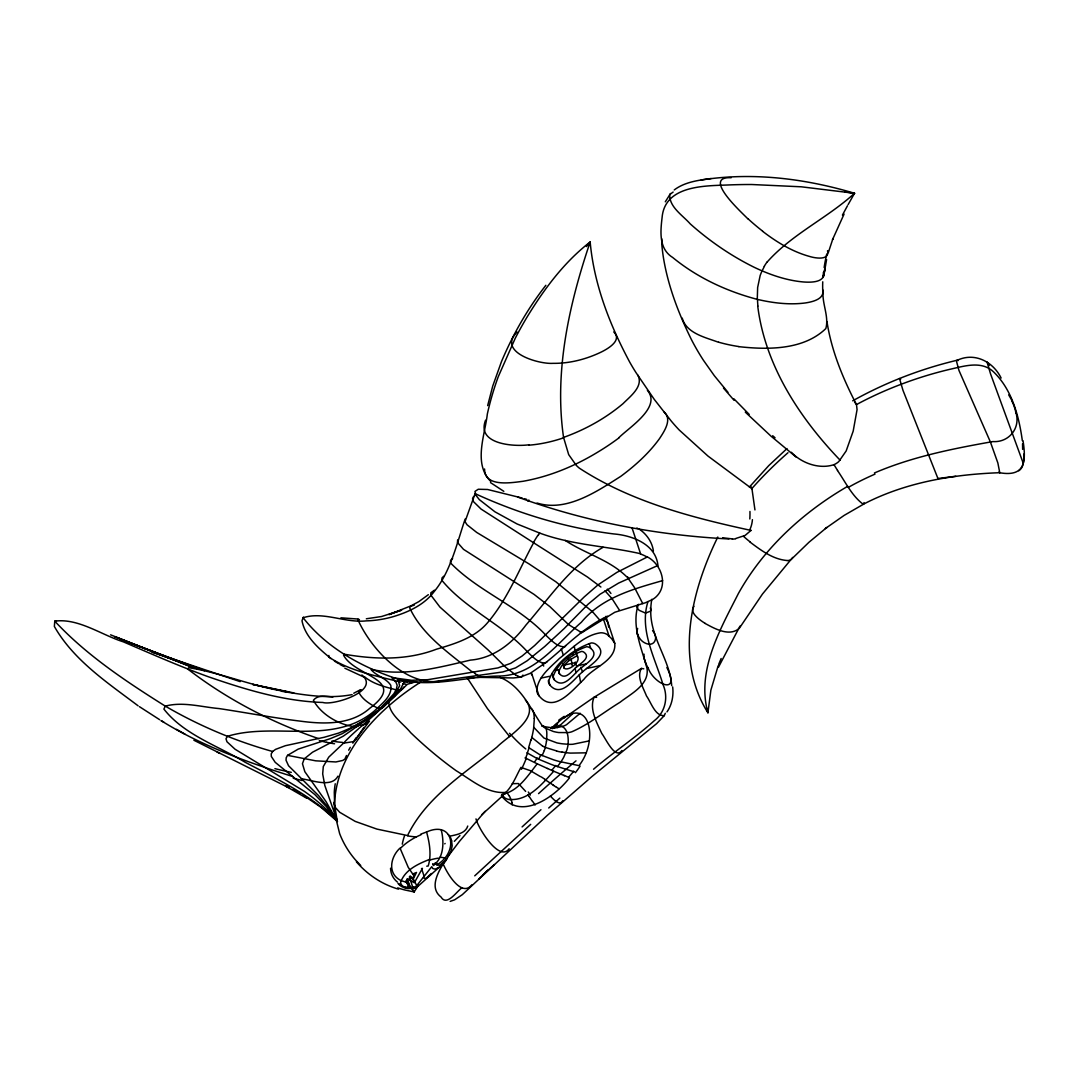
<?xml version="1.0" encoding="UTF-8"?>
<svg xmlns="http://www.w3.org/2000/svg" width="1078" height="1078" viewBox="0 0 1078 1078"><rect width="100%" height="100%" fill="white"/><g stroke="black" fill="none" stroke-linecap="round" stroke-linejoin="round"><path stroke-width="1.5" d="M1022.645 449.351L1022.55 443.745M671.702 685.648C670.098 662.525 654.629 643 651.368 620.146A75.878 65.974 -18.2 0 1 650.748 612.803L650.923 606.186A73.654 64.047 -18.2 0 1 651.57 600.742L651.84 599.274M465.157 519.044C457.665 540.94 452.342 564.549 439.528 584.343A93.813 81.564 -18.2 0 1 434.07 591.714C424.436 604.502 409.411 611.644 394.467 616.279A95.497 83.033 -18.2 0 1 366.25 620.874C345.229 623.232 323.333 611.118 303.134 617.748L302.002 620.753C305.101 636.842 318.845 648.646 330.986 658.591M426.74 866.186L428.195 865.998C431.658 855.043 429.583 842.875 426.565 832C452.666 820.21 459.295 850.394 438.113 864.098L435.674 862.899M864.03 502.577L863.721 504.086L844.128 515.405L825.33 528.557L826.826 527.465L809.026 542.207L791.319 559.334A44.845 13.327 37.2 0 1 787.21 560.6M457.624 539.916L457.503 542.49L463.486 549.322L534.041 594.382L549.888 606.631L568.335 624.418L581.689 632.719L614.824 612.25L645.277 602.804L652.567 599.476A19.876 16.076 -17.7 0 0 656.206 596.727C668.603 584.99 661.259 564.05 647.393 556.935L616.859 572.405L598.169 584.734L584.114 597.023L534.661 645.493L522.129 656.003L510.649 663.388L497.928 667.902L427.885 679.679L411.675 680.285L391.732 677.617L395.99 682.307L397.189 685.285L396.205 689.704L393.888 693.72L380.211 708.65L364.054 720.508L350.027 728.297L338.667 733.067L324.343 737.244L285.374 745.706L275.591 749.358L272.613 751.487L271.225 753.859L271.306 756.446L275.2 762.321L314.938 794.648L326.338 806.627L336.525 820.196M644.051 654.171L643.97 655.357A72.738 23.514 34.8 0 0 644.482 659.507M1023.022 440.713C1026.35 461.99 1024.909 477.15 999.495 472.716C952.682 474.414 905.156 482.418 863.249 504.288C851.863 495.893 845.489 482.028 837.471 470.507M1024.1 453.825C1023.521 459.524 1024.356 467.124 1018.791 470.79M823.228 275.348L823.579 272.074C825.708 282.948 809.996 282.503 802.948 281.924C785.97 280.334 769.625 274.634 754.304 267.344C731.1 255.89 709.567 241.095 690.257 223.901C682.751 215.357 669.236 207.138 669.694 194.579L673.13 192.059M546.546 741.462C546.452 736.988 548.756 725.494 541.843 725.925M484.574 468.97C484.399 487.337 510.837 482.809 522.817 481.314C549.591 476.638 575.086 465.979 598.223 451.844A123.202 57.646 -27.4 0 0 619.163 437.722M531.144 739.993L531.804 737.419A40.748 14.257 -73 0 0 533.61 728.539L534.338 718.393M328.884 655.451L328.696 656.947C349.649 671.042 376.195 675.893 400.72 682.051M528.84 747.687L539.472 754.465L553.715 759.869A43.821 9.85 21.3 0 0 558.606 761.324L579.007 765.636C600.864 737.891 587.941 687.818 552.664 728.202M637.071 630.738L637.65 628.42M337.94 776.147C331.647 788.126 312.377 780.189 301.382 778.774M824.064 274.028L825.317 265.377L823.7 276.089L826.597 259.542M739.98 626.116L718.474 667.215M334.557 813.715L336.862 819.954L324.815 785.444L322.686 773.95L323.292 766.566L328.736 757.16L343.505 743.173L353.611 741.597L356.05 737.81M346.496 755.503L344.852 759.141L342.764 760.448L335.891 761.957L315.706 760.825L287.556 755.355L286.222 757.713L286.034 760.246L288.554 765.757L318.522 795.577L327.833 807.004L336.632 820.223L326.001 801.547L304.845 771.713L302.46 763.736L304.198 758.912L312.539 752.215L343.289 736.139L376.02 713.07L394.629 696.038L400.868 688.424L404.183 681.781L412.604 681.7M661.798 238.844L661.757 243.871A254.233 221.057 -18.2 0 0 663.725 259.461C668.549 287.395 678.857 314.116 691.362 339.462A302.837 263.315 -18.2 0 0 703.489 360.362L714.323 375.696L727.933 392.271M451.278 842.066L451.507 840.261L452.181 845.853L450.914 851.566L446.076 860.136A48.187 6.872 -26.9 0 1 442.964 863.855L438.733 867.588L435.081 869.151L432.75 868.518L431.766 866.685L415.529 887.14L416.014 888.555L417.24 886.83M388.74 702.021C389.387 714.889 403.118 723.325 410.691 732.676C424.921 746.407 440.107 759.168 456.169 770.716C471.288 779.812 487.552 794.392 506.269 792.33M665.288 713.313L664.264 715.644L656.569 723.675L591.728 776.712L547.341 815.332L462.3 894.673L454.646 899.807L450.119 901.397M487.66 405.611L492.74 386.045L501.499 361.548C512.953 334.382 527.708 308.564 545.859 285.293M467.744 826.044C465.615 833.254 456.749 834.682 450.415 836.056M621.885 750.531C615.269 760.286 605.378 737.851 601.861 733.592C596.875 722.759 589.033 709.108 594.072 697.25L641.423 668.414L643.755 668.818M384.213 705.335C371.681 718.541 356.077 729.563 343.505 743.173M542.598 746.084A13.785 5.026 16.2 0 0 545.347 747.418L544.323 750.504M828.268 252.737L832.957 238.548L832.539 239.599L844.074 214.104M647.945 601.645C639.065 630.037 655.114 657.93 662.97 684.517C668.616 697.156 665.369 712.275 654.184 720.778C634.969 738.134 613.153 752.309 593.547 769.234M433.221 864.179L434.421 864.475C444.001 856.902 444.123 841.244 441.279 830.127M509.139 848.763C499.262 862.575 477.972 827.675 475.991 818.889M406.824 879.122L406.635 882.37L401.272 880.686C406.136 869.205 418.843 863.64 429.731 859.328M638.216 604.798C631.412 626.224 641.558 647.824 647.002 668.333C649.508 684.894 630.953 693.68 620.106 702.223C604.057 712.046 589.14 724.2 571.852 731.773A21.061 18.313 -18.3 0 1 568.254 732.595L558.781 732.555A41.597 36.18 -18.3 0 1 553.203 731.436L544.929 727.919A21.102 18.353 -18.3 0 1 542.328 725.844C529.985 708.259 521.456 686.012 499.815 677.267M522.951 675.057L521.671 677.024L513.424 677.954L477.163 677.334M665.301 201.802L670.543 193.488M562.783 800.738C559.657 806.627 553.297 799 550.346 796.103M718.164 665.773L710.874 690.149L707.936 712.787C674.127 659.345 691.766 590.057 717.8 537.033M560.883 761.944A32.138 16.076 -51.1 0 0 563.713 757.268L566.705 750.45A30.305 14.876 -51.6 0 0 568.093 744.332C568.51 738.255 568.241 729.873 562.244 726.518A30.548 11.4 -49.3 0 0 559.415 726.127L553.108 728.122M415.043 872.762L412.955 878.422C421.511 893.837 413.682 883.381 410.664 888.259C406.339 888.946 400.8 887.127 398.132 883.61M471.908 884.769C461.263 898.243 445.915 871.657 442.681 862.602M718.689 664.371L721.155 658.483M485.558 420.218C476.26 444.149 513.344 446.898 528.921 444.796M416.526 872.385L412.914 879.581L413.723 881.346M303.43 617.101L303.134 617.748C326.903 648.309 362.518 667.525 398.847 679.436C432.399 688.222 466.612 676.081 500.435 676.041C535.106 674.626 557.313 643.27 581.365 622.249C601.874 597.562 633.096 589.06 662.606 580.624M792.734 557.42L762.469 594.045L739.36 628.218C729.671 637.071 714.741 628.73 705.106 623.434M842.43 215.088L847.429 205.844M473.565 496.54L472.541 498.764L473.485 501.634L481.071 509.072L533.61 542.773C519.017 569.642 507.738 598.91 487.795 622.437C474.832 637.866 454.916 643.768 436.334 649.252C406.595 660.612 374.632 659.493 344.03 654.171L343.559 655.181C355.039 677.024 408.549 679.1 369.862 708.219C350.929 725.144 323.696 724.281 300.115 721.115C272.977 717.786 246.107 712.625 219.063 708.569C201.357 706.993 182.856 701.428 165.298 706.13C126.059 681.458 86.496 655.249 54.776 621.171C78.222 617.883 101.48 634.969 123.296 641.828C151.351 653.861 179.298 666.231 208.014 676.634C245.11 689.421 283.379 701.239 322.888 702.465C333.115 705.847 380.979 690.836 361.885 674.976M764.396 266.333L762.079 270.901A48.833 37.703 -42.4 0 0 760.152 275.577L757.645 287.516L757.268 299.361C772.953 303.012 789.258 305.047 805.32 302.958C812.206 301.894 824.818 299.239 822.716 289.766A132.567 115.265 -18.2 0 1 822.743 281.803M348.679 750.18L350.283 747.323M848.103 204.631L854.544 193.285C805.064 178.476 752.525 171.954 701.212 179.999M565.748 645.56L565.088 646.719C557.798 647.514 551.518 640.507 546.465 635.845C518.936 605.944 478.336 591.66 450.496 562.891L450.591 560.344L452.612 558.498M418.331 885.038L414.221 891.937L404.991 890.01A105.698 91.913 -18.2 0 1 397.701 887.868M502.847 794.985C511.713 788.476 515.661 776.82 520.943 767.415L530.241 770.622L540.442 776.618M422.455 868.329L414.356 882.707A34.132 29.672 -18.2 0 1 410.61 880.699A25.953 22.557 -18.2 0 1 407.942 878.745M666.972 711.911C672.052 704.689 673.683 695.58 672.672 686.929M355.794 739.319L363.973 727.38M446.157 859.112C439.635 869.515 427.993 887.127 441.064 897.044C446.737 906.814 456.762 891.277 462.031 887.693M446.737 858.748L442.95 863.855L415.785 888.285L407.713 888.447L404.115 886.668M538.111 535.443L539.728 533.084C572.175 545.145 607.157 546.074 640.548 553.728L631.977 527.668M352.802 743.133L369.525 721.074M547.503 768.506L537.208 763.803C527.977 775.567 517.925 791.508 502.564 794.163M447.815 856.66L459.39 841.46L485.073 811.33M528.018 501.149L528.853 500.017M767.347 261.819C792.034 234.088 827.19 218.187 854.544 193.285L845.098 191.871M751.002 530.416L745.087 535.443L735.722 538.501M547.287 661.555L530.268 673.332L520.404 677.105L517.912 676.202M693.976 606.321C689.839 611.091 695.862 616.576 699.46 619.459A34.806 13.637 21 0 0 705.201 623.407M431.348 873.476L426.389 878.125L424.584 878.53L423.479 877.249M637.664 605.27L638.648 604.327M586.432 246.552L590.165 241.984C593.991 284.444 609.798 324.95 629.795 362.275A281.277 244.571 -18.2 0 0 636.114 372.786L654.279 399.399L671.257 421.08A228.347 198.554 -18.2 0 0 679.234 430.028L708.003 456.088L751.959 488.738L754.95 509.934M366.21 722.395L367.894 720.387L366.668 723.702L361.898 725.521M749.385 487.04L768.776 465.602L786.98 448.583M564.508 775.715L553.742 771.255C541.897 784.124 528.543 801.021 509.18 799.472M749.587 486.757L750.84 486.501L751.959 488.738M791.333 452.261C801.56 463.163 819.172 469.523 833.9 464.699A18.757 18.056 -81.9 0 0 838.765 461.6L846.163 450.968L853.183 431.146L857.064 409.653L856.484 404.573L854.544 402M569.507 777.817C554.658 797.073 520.809 821.261 501.364 795.604M446.076 860.136L440.026 865.068L436.94 865.216L435.216 863.37M454.337 841.325L459.969 835.544M443.651 576.272L441.967 577.983L441.993 580.463C465.831 609.393 502.847 624.378 528.018 652.446C532.896 656.893 537.989 662.781 544.983 663.266C565.371 647.083 583.467 627.275 607.466 616.225M572.903 713.515L561.059 724.443A32.07 27.341 68.2 0 1 557.286 726.505L554.025 727.663A43.282 36.868 66.7 0 1 551.693 728.283M486.474 871.617L487.957 870.148L478.888 879.082M551.545 728.108L555.264 724.672A112.947 80.378 51.8 0 1 558.188 722.314M580.193 713.245L566.529 724.699A25.71 23.487 89.5 0 1 563.363 726.141L557.286 727.569M474.738 875.835L530.686 824.36M481.691 814.766L502.456 795.995M517.076 332.037C496.823 352.169 538.555 364.337 552.933 363.34C569.4 363.569 585.785 359.378 600.621 352.344C607.426 349.097 622.72 340.446 613.746 331.943M576.757 666.837C572.283 670.368 565.559 680.838 559.522 673.844A4.258 3.706 -18.2 0 1 558.727 671.931C561.867 662.283 572.081 654.642 581.46 651.449A4.137 3.598 -18.2 0 1 583.737 652.069C591.539 657.459 580.57 663.28 576.757 666.837L575.194 662.067M582.457 671.944C574.022 678.614 561.328 698.355 549.955 685.15A8.031 6.98 -18.2 0 1 548.446 681.565C554.375 663.347 573.631 648.956 591.323 642.933A7.802 6.791 -18.2 0 1 595.595 644.092C610.337 654.279 589.639 665.234 582.457 671.944L580.894 667.174M383.135 707.384L407.43 684.247L415.582 681.835M548.715 808.001L559.846 798.097M287.556 755.355L298.215 749.102L330.057 738.74L342.171 733.714L368.555 718.069L383.849 706.063L395.168 693.909L399.642 685.689L398.051 679.76L418.277 682.334L433.801 681.714L502.752 671.958L515.54 667.902L527.155 660.774L544.7 646.544L564.131 628.622L588.022 604.273L599.974 594.301L618.637 583.063L657.243 565.775M333.681 802.49L335.298 807.422L339.691 812.273L355.214 821.396L376.896 829.09L407.565 835.544C426.309 796.777 464.699 773.465 496.998 747.067C507.725 736.018 541.048 718.056 525.377 699.999M504.868 793.839L507.024 792.748L509.422 796.211M614.77 643.35L611.59 638.567L607.157 634.511A11.656 10.133 -18.2 0 0 600.783 632.773C584.195 635.023 572.122 648.606 559.509 658.389C550.413 667.417 537.787 676.634 536.763 690.432A11.979 10.416 -18.2 0 0 539.013 695.795C553.971 714.431 572.836 689.57 583.791 679.477C592.806 667.336 616.508 660.854 614.77 643.35L605.89 616.36M568.968 660.531L564.953 664.6L563.875 667.309A2.304 1.994 -18.2 0 0 564.306 668.333C568.766 671.54 581.325 661.218 577.377 656.583A2.237 1.94 -18.2 0 0 576.151 656.246L568.968 660.531L567.931 657.351M551.33 727.906L552.718 726.734A77.198 50.639 47.6 0 0 550.831 728.014M674.235 189.944C684.746 181.966 698.463 180.242 711.143 178.53M428.357 594.692L418.87 601.605L411.041 605.823L388.942 614.595L401.676 610.121L381.531 616.522L366.331 618.785M618.947 437.628C629.013 427.454 661.825 407.147 647.393 390.384M664.264 715.644C655.033 716.196 651.112 702.384 646.49 695.957C643.296 687.791 636.357 676.795 641.423 668.414M563.39 718.433L594.072 697.25L596.633 697.345M359.432 619.554L357.775 619.405C370.724 648.754 406.083 687.764 442.627 680.878M361.103 689.624L358.489 691.537C361.885 699.352 370.428 704.5 378.014 708.259A4.864 1.873 28.5 0 0 379.375 708.637L380.211 708.65M382.421 707.99L381.019 708.583M603.101 547.301C570.585 565.667 549.793 597.549 525.862 625.146C512.427 643.189 493.63 658.254 470.412 660.113C437.964 667.659 404.344 676.903 371.169 669.303L371.29 669.923C376.855 676.149 386.18 678.143 390.775 685.285C392.621 696.105 381.437 704.001 374.618 710.752C333.358 745.976 274.85 721.748 227.471 736.301L225.989 738.753L226.959 741.758L235.031 749.21L304.239 791.279A209.092 87.399 12.5 0 1 329.908 813.014L337.441 821.503L320.988 807.301L303.255 795.2M847.739 486.299C803.164 512.09 763.669 548.203 738.417 593.466C720.037 629.795 696.213 670.826 707.936 712.787L706.71 708.219M420.784 682.024C376.761 709.876 333.062 755.314 334.423 810.737M852.698 400.827C885.537 382.461 920.949 368.811 957.56 360.133C974.876 352.142 993.107 361.736 1001.125 378.028M353.746 693.235L359.85 690.055M874.406 472.986C912.123 456.749 952.656 448.717 992.892 441.576C1008.738 442.667 1020.475 428.465 1016.096 413.117M414.019 682.037L409.896 682.913M420.77 834.156L426.565 832M487.957 677.038L481.031 676.688M434.407 590.218L430.796 592.819L430.984 595.285L439.945 607.089L488.132 649.967L504.464 666.083A20.805 3.827 43.2 0 0 506.283 667.754L515.473 674.828M583.185 631.425L580.341 632.422M751.164 530.443C691.739 517.561 630.805 501.728 579.331 468.148A51.448 44.643 -39.9 0 1 576.204 465.278L568.685 454.62L563.551 437.412C585.125 429.718 605.499 418.399 623.044 403.644C630.051 396.502 643.755 386.45 637.893 375.157M416.121 888.178L404.237 887.423M589.275 740.882L572.957 744.251A25.697 14.742 10 0 1 569.359 744.359L562.635 743.833A41.449 23.514 10 0 1 556.881 742.877L543.945 738.039L533.772 727.313M406.446 887.504L408.346 886.547L408.346 885.105M512.252 783.679L518.397 783.531L525.66 791.4M56.433 620.82L54.776 621.171L54.358 626.453C73.627 660.329 107.625 682.792 138.092 705.807M564.71 664.937L576.002 662.552M555.332 670.462L559.132 669.654M578.145 665.638L586.068 663.967M541.129 678.075L549.659 676.283M586.486 668.495L599.961 665.652M352.102 694.609C328.709 699.164 304.778 695 281.574 691.267M937.9 478.524L955.822 476.274M414.262 605.149L410.381 606.362L409.721 607.938C422.374 635.198 449.27 653.187 472.137 671.917M357.856 726.208L356.953 726.316M467.219 678.008L474.333 677.51M732.434 538.892L722.651 537.774M585.839 752.835L570.478 753.104A32.057 13.084 16.6 0 1 565.869 752.619M440.053 857.199L445.362 857.94A48.982 7.546 -20 0 1 446.117 860.123M353.544 726.518C337.683 724.335 320.745 713.879 313.415 700.269C317.754 694.555 326.607 696.348 332.913 696.994M787.115 560.506C773.02 559.401 761.149 550.4 750.18 542.207M728.917 538.96C656.947 535.267 585.475 521.833 517.723 497.052M358.246 619.055L340.904 617.802M738.848 346.658C767.873 349.865 803.474 350.134 825.842 328.561C828.982 317.323 822.81 305.263 822.945 293.539A126.274 109.794 -18.2 0 1 822.716 289.766M731.167 177.722C701.522 176.226 741.772 212.46 747.741 218.726M565.896 752.66L562.056 752.053M854.544 193.285L801.277 186.804L751.703 184.513A470.924 409.465 -18.2 0 0 726.289 185.052C702.586 185.861 664.654 186.157 662.081 217.648C660.423 231.716 658.671 248.843 672.712 257.494C697.223 277.612 726.72 291.316 757.268 299.361M396.205 689.704L400.639 689.893L403.145 688.316A22.584 8.341 27.8 0 0 403.563 687.144M293.863 692.938L252.724 684.436L286.991 691.78C253.559 686.767 222.001 673.049 188.798 667.686L187.68 668.966C226.569 699.07 271.75 722.57 318.509 738.578M394.467 689.368C383.97 686.646 372.638 683.695 364.364 676.62M556.585 750.921L545.333 747.431M292.731 776.51C247.293 762.267 201.357 745.801 161.026 720.589L163.843 722.193M272.613 751.487C235.112 740.99 198.945 725.737 165.298 706.13L163.896 709.081C183.88 734.684 217.662 745.653 244.895 762.119C277.262 779.219 311.367 795.133 337.441 821.503M544.363 726.626L551.963 727.825A41.449 37.892 88.5 0 0 557.286 727.569M522.197 498.063L487.606 489.493L478.268 489.25L474.98 491.42L475.694 495.004L479.306 499.599L494.937 511.807L517.117 523.989L539.728 533.084M524.407 498.71L526.63 499.357M718.595 342.292C705.538 337.414 686.43 333.439 682.226 318.145M240.192 681.633L152.025 651.961M398.55 889.161C382.151 884.486 367.504 874.649 356.387 861.807M152.146 652.203L204.524 670.61L119.658 639.052L198.217 668.98L114.726 636.694L194.687 668.212L110.589 634.821M542.167 725.777L543.231 726.235M553.742 771.255L551.788 770.406M363.731 676.971L344.866 668.225M537.208 763.803L525.107 757.861M478.524 675.663L475.304 673.925M219.872 753.414L217.055 752.026M503.817 491.339L490.503 482.594M193.878 740.236L288.365 787.573M958.302 360.524L957.021 360.2L956.604 361.682L958.975 370.455L990.412 442.02L997.851 462.947L999.805 472.905L999.036 471.935M339.961 664.452L343.949 666.568M537.033 503.035C566.462 512.252 596.673 491.622 620.659 476.422C635.211 465.642 648.862 453.353 659.507 438.625C664.223 431.389 672.524 419.382 664.035 411.89M401.353 885.375L399.817 884.472M176.536 729.375L184.998 734.172M565.168 540.374C585.071 553.674 609.771 559.819 626.897 576.999M286.33 785.323L289.16 786.953M293.405 789.392L300.479 793.462M542.571 746.097L531.804 737.419M285.468 786.01L306.731 798.259M527.048 752.835L537.302 758.656L550.777 764.248A42.554 5.916 23.3 0 0 555.372 765.919L570.37 770.622A112.988 17.814 23.7 0 1 574.385 771.821M334.409 661.057L338.573 663.603M533.61 542.773L587.497 577.04L600.891 587.025M558.822 788.705L556.544 787.25M139.439 706.669L159.679 719.713M553.701 785.417L544.875 779.515M399.332 884.149L398.402 883.488M401.272 880.686C387.042 873.962 390.371 856.983 400.019 848.09L408.225 867.291L413.278 874.891L413.224 873.436M639.429 529.244C646.733 534.284 652.271 542.194 653.403 551.087M762.55 231.258C776.645 242.092 792.168 251.619 809.416 256.402C815.035 258.181 829.885 260.822 827.554 250.689M590.784 648.417L589.814 647.676A6.091 5.296 -18.2 0 0 586.486 646.76C572.674 651.462 557.663 662.687 553.041 676.89A6.266 5.444 -18.2 0 0 554.213 679.692C564.212 690.432 574.048 672.659 581.702 667.551C586.836 663.091 599.92 655.68 590.784 648.417L589.221 643.647M796.467 457.341L770.918 436.078L745.289 412.119M490.746 481.408C473.04 463.809 484.911 435.337 487.337 414.019A339.92 295.561 -18.2 0 1 498.238 376.761L515.271 338.209A412.739 358.866 -18.2 0 1 527.021 317.134C544.08 289.147 564.05 262.197 590.165 241.984C569.076 304.239 554.025 371.519 563.551 437.412M410.031 877.128C413.642 880.78 413.386 877.883 410.071 875.902M772.67 435.728L775.055 437.776M749.21 414.41L733.943 398.86M605.001 590.784L612.156 598.816L619.473 610.242M900.709 379.052L899.537 378.567L902.946 390.263L938.183 479.131M360.726 865.526L355.309 859.745A115.615 100.523 -18.2 0 1 339.637 833.604L334.719 813.62M840.193 460.266C799.472 417.806 765.137 365.563 757.726 306.085M509.678 736.651L487.485 708.704L467.731 678.628M723.473 388.053L734.105 400.356M628.285 578.549L634.646 587.779L642.757 603.613M604.812 617.923L607.979 622.707L608.679 627.086M334.355 817.542L336.403 820.183M411.351 888.461L414.221 891.937L413.386 890.172M532.343 801.291L529.379 796.763M1008.698 394.885L1011.972 400.585M501.674 794.446L504.666 797.774A40.438 19.094 -42.5 0 0 509.126 799.539M648.094 667.902C654.319 685.002 681.094 695.526 666.864 667.525M650.344 607.898L650.883 610.094A12.963 5.794 10.4 0 1 650.344 611.253L645.533 613.072L639.348 610.418A13.3 5.916 11 0 1 637.731 608.652L637.152 606.86M989.24 365.496L987.044 362.006L990.547 373.864L1023.291 463.378L1022.766 461.923M334.625 815.763L336.727 820.075M334.732 815.399L336.754 819.981M637.853 635.171L637.246 633.352M645.587 662.727L644.536 659.534M603.262 618.462L609.003 635.926M576.164 652.082L577.727 656.852M561.234 648.754L563.322 655.101M562.743 663.576L564.306 668.333M558.485 670.664L559.522 673.844M552.125 673.346L554.213 679.692M542.638 662.916L543.689 666.096M548.392 680.393L549.955 685.15M531.71 673.561L539.013 695.795M432.669 863.855L433.046 865.001M421.538 868.464L424.153 876.387M409.33 876.818L412.645 886.911M407.457 879.015L409.761 885.995M406.891 881.346L408.05 884.849M406.056 880.686L406.932 883.354M533.758 713.218L532.936 710.698A30.022 8.893 -74.7 0 0 531.117 708.529M336.848 818.62L334.638 805.145L334.288 792.276A85.391 74.247 -18.2 0 1 335.245 783.773M511.807 802.544L512.198 804.862M826.961 321.554C831.461 350.808 842.915 378.459 856.484 404.573A321.635 279.66 -18.2 0 1 900.858 384.388A337.845 293.755 -18.2 0 1 949.664 369.363C963.921 366.224 981.546 360.268 993.673 371.991C1012.013 389.737 1018.953 416.135 1022.335 440.673M574.264 646.207L575.059 650.789M579.277 674.841L580.611 682.468M572.634 653.807L572.944 655.545M575.167 668.279L575.962 672.753M571.071 658.82L572.283 665.786M657.984 565.923C656.138 544.282 632.436 535.443 613.719 533.933C565.734 527.87 519.003 513.815 475.088 493.63L465.036 521.644L467.03 524.757L476.732 532.451L529.055 563.929L555.952 581.851L592.59 611.832L599.853 620.173A10.308 1.199 57.7 0 0 600.406 620.834M535.133 804.983A80.648 21.735 44.9 0 1 532.707 801.466M573.671 771.215A70.798 41.422 -52.4 0 1 568.807 776.982M563.821 775.311A77.131 5.417 25.5 0 1 568.874 777.427M580.099 766.135A52.404 29.995 -52.6 0 1 575.396 772.67M558.66 720.279A52.337 17.356 -48.9 0 1 564.252 716.344M552.327 728.688A70.205 17.127 -45.6 0 1 557.474 724.443M533.704 713.34A30.009 8.907 -75.2 0 1 534.257 718.527M530.875 739.98A52.323 18.905 -72.9 0 1 528.597 747.58M529.109 747.809A59.128 21.237 -72.8 0 1 527.29 753.023M527.506 753.226A57.525 19.458 -72.6 0 1 525.498 758.386M525.97 759.208A62.174 19.148 -72.2 0 1 521.456 769.288M445.106 843.454A56.555 15.968 -22.2 0 1 444.756 843.845M448.34 834.601A57.511 20.28 1 0 1 451.386 840.261M400.598 848.184A38.633 20.145 -22.1 0 1 421.04 834.736M397.512 882.154A66.108 33.741 -24.7 0 1 390.573 868.181M410.705 887.773A37.447 17.396 -50.1 0 1 409.222 884.351M408.468 885.051A31.046 11.898 -22.8 0 1 406.379 881.332M435.445 862.643A15.375 2.816 -43.3 0 1 433.545 865.567M652.581 630.684A37.42 17.019 7.8 0 1 654.845 634.187L655.411 635.993A37.42 17.019 8 0 1 655.424 639.429C653.281 648.04 642.407 643.499 639.416 637.866A39.643 17.827 9.5 0 1 637.031 630.617M637.098 606.712A13.3 5.916 11 0 1 637.61 605.122M648.026 667.861A72.738 23.5 34.8 0 1 645.52 662.7M538.555 793.624A441.589 150.772 -36.5 0 1 576.002 760.852M522.089 826.92A441.643 70.124 -39.3 0 1 540.954 809.699M482.755 875.12A252.104 22.395 -39.2 0 1 494.438 864.529M511.295 800.078A18.164 10.928 42.1 0 1 511.983 802.598M509.463 796.211A35.116 20.792 43.1 0 1 510.999 799.687M527.991 794.85A68.076 17.356 45.7 0 1 529.204 796.669M528.314 792.02A67.685 24.444 41.2 0 1 530.349 795.052M541.345 776.955A41.665 3.665 30.4 0 1 545.926 779.96M555.749 765.447A57.727 28.284 -50.8 0 1 552.246 769.705M551.707 770.352A41.153 2.304 25.4 0 1 547.449 768.466M537.221 757.915A47.297 24.039 -60.6 0 1 534.957 761.459M560.816 761.917A42.554 21.358 -51.1 0 1 557.42 766.62M540.819 755.072A41.341 24.834 -61.8 0 1 538.65 758.993M544.269 750.504A32.866 21.708 -61.9 0 1 542.018 755.651M562.11 752.242A43.282 17.127 16.4 0 1 556.598 751.096M546.398 741.516A27.368 15.833 -64.5 0 1 545.172 747.431M556.086 787.061A48.011 3.706 30.1 0 1 553.216 785.202M429.677 860.096A15.092 3.032 -17.5 0 1 438.396 858.155M404.802 887.127A70.703 17.76 -23.6 0 1 400.773 880.874M525.781 748.967A69.315 19.458 55.2 0 1 509.544 733.269M416.148 836.946A65.381 18.811 11.8 0 1 407.807 835.976M402.296 844.182A70.434 43.376 -36 0 1 404.479 835.935M636.909 528.018A45.923 39.145 -4.7 0 1 637.731 528.53M533.408 542.679A109.835 103.138 -1.1 0 1 537.895 535.321M640.413 553.984A45.855 39.846 -28.2 0 1 647.272 557.11M475.29 673.427A20.347 5.511 34.2 0 1 472.353 671.554M396.839 689.987A12.747 1.509 13.7 0 1 394.925 689.637M380.48 708.111A8.381 2.978 27.1 0 1 379.631 708.071M355.511 726.505A34.213 12.882 26.2 0 1 353.624 726.585M326.351 742.311A77.387 31.06 26.9 0 1 319.357 740.519M291.316 772.347A262.924 158.196 29.3 0 1 274.903 768.627M302.19 780.512A107.813 40.304 21.7 0 1 293.243 778.222M627.504 576.892A43.834 23.932 25.4 0 1 628.878 578.468M607.305 589.181A33.256 8.125 32.8 0 1 610.93 593.479M357.101 726.437A59.506 22.193 25.9 0 1 355.619 726.585M334.544 743.78A63.05 21.991 25 0 1 326.58 742.27M405.948 684.139A34.698 9.958 20.4 0 1 402.781 683.802M407.7 681.768A28.567 5.942 16.9 0 1 401.636 681.053M361.211 725.036A95.902 34.981 25 0 1 357.101 725.615M342.467 742.378A57.781 17.558 23.1 0 1 331.943 741.017M382.811 707.208A24.592 8.867 24.8 0 1 381.935 707.694M749.951 511.457A36.612 15.537 -87.9 0 1 749.816 518.976M752.417 519.65A21.466 15.281 -86.7 0 1 749.951 529.392M563.673 437.789A81.079 43.322 -19.4 0 1 528.746 445.187M823.026 277.491A132.567 115.265 -18.2 0 1 823.242 275.348M824.144 267.533A196.789 171.106 -18.2 0 1 826.759 253.99M1011.649 400.598A172.803 80.527 3.8 0 1 1015.948 413.09M848.44 487.31A264.514 236.54 -3.1 0 1 874.999 474.131M735.614 538.798A41.247 24.188 -39.5 0 1 732.312 539.162M757.915 306.031A136.852 110.104 -37.3 0 1 757.484 299.32M764.275 266.306A38.256 28.055 -44.9 0 1 767.24 261.765M837.579 470.466A59.694 6.293 57.9 0 1 834.062 464.766M750.382 542.126A50.114 14.944 35 0 1 743.483 536.332M751.811 488.63A375.535 326.526 -18.2 0 1 787.991 452.72M762.604 231.123A71.444 22.288 40 0 1 747.889 218.659M738.875 346.564A81.672 38.741 6.1 0 1 718.676 342.211M481.084 676.768A12.963 4.528 35 0 1 478.565 675.758M517.763 676.054A22.854 3.463 41.8 0 1 515.311 674.639M543.164 664.506A8.031 6.98 -18.2 0 1 542.396 663.401M532.222 675.151A11.979 10.416 -18.2 0 1 531.077 673.507"/></g></svg>
